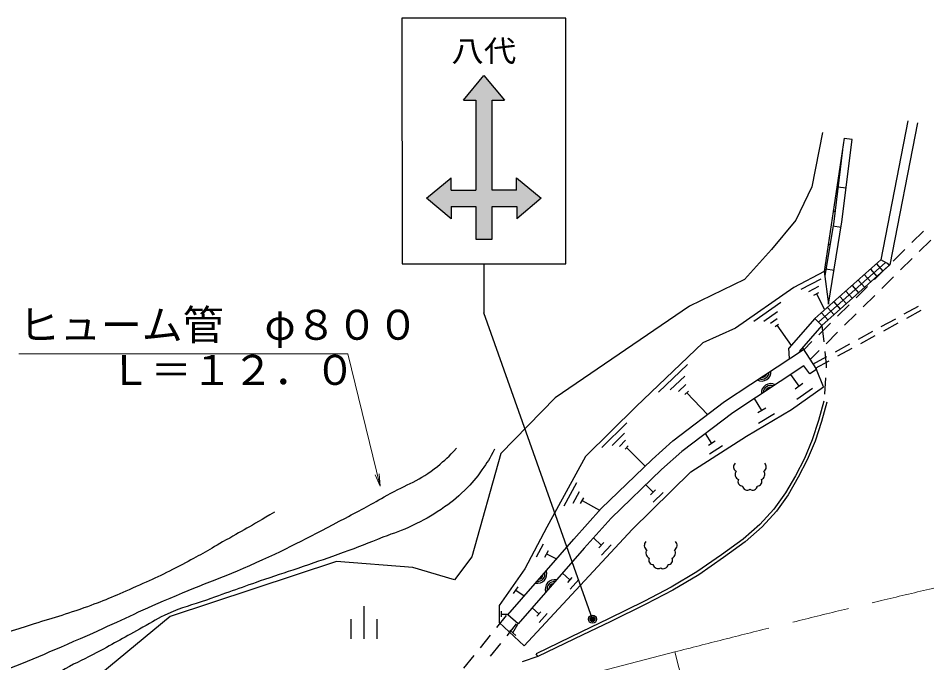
# Model space of a CAD drawing. Units: millimetres, scale not verified. Extents: x 40000 to 680000, y 20000 to 380000.
# Drawn here: x 155070 to 210558, y 281374 to 320758 of the extents above; entities that cross this region are included whole.
import ezdxf
from ezdxf.enums import TextEntityAlignment as Align

# ---------------------------------------------------------------- set-up
doc = ezdxf.new("R2010")
doc.units = ezdxf.units.MM
doc.header["$LTSCALE"] = 1000
doc.header["$PDMODE"] = 32
doc.header["$PDSIZE"] = 500
doc.linetypes.add('CHAIN', pattern=[18.5, 12, -1.5, 3.5, -1.5])
for name, color, linetype, lineweight in [('M-BGD', 7, 'Continuous', 25), ('M-BMK', 2, 'CHAIN', 13), ('M-STR-HTXT', 7, 'Continuous', 13), ('M-STR-STRC', 7, 'Continuous', 25)]:
    doc.layers.add(name, color=color, linetype=linetype, lineweight=lineweight)
doc.styles.add('ＭＳ ゴシック', font='')
doc.styles.get('ＭＳ ゴシック').set_extended_font_data('MS Gothic')

# ---------------------------------------------------------------- blocks, each defined once
blk = doc.blocks.new('open_arrow')
at = {"color": 0, "linetype": 'Continuous', "lineweight": -2}
blk.add_lwpolyline([(7.5, 1.25), (0, 0), (7.5, -1.25)], dxfattribs=at)

msp = doc.modelspace()

# ---------------------------------------------------------------- hatches: boundary and pattern name
at = {"layer": 'M-STR-STRC'}
msp.add_hatch(color=256, dxfattribs=at).paths.add_polyline_path([(184013, 307256), (184012, 309256), (185512, 309257), (185512, 308507), (187012, 309758), (185511, 311007), (185511, 310257), (184011, 310256), (184008, 315756), (184758, 315756), (183508, 317256), (182258, 315755), (183008, 315755), (183011, 310255), (181511, 310255), (181511, 311005), (180012, 309754), (181512, 308505), (181512, 309255), (183012, 309255), (183013, 307255)])

# ---------------------------------------------------------------- linework, layer by layer
at = {"layer": 'M-BGD'}
for p, q in [((209394, 314478), (207752, 305997)), ((205995, 313350), (205517, 313409)), ((205414, 312721), (204876, 308343)), ((205316, 311922), (205295, 311925)), ((205629, 310372), (205133, 310433)), ((204950, 308945), (204850, 308957)), ((204874, 308343), (204332, 305016)), ((205319, 307962), (204825, 308043)), ((210354, 307752), (209644, 307048)), ((204641, 306913), (204547, 306928)), ((210795, 307203), (210085, 306499)), ((209218, 306625), (208507, 305922)), ((207752, 305997), (203727, 302401)), ((208027, 305840), (203940, 302189)), ((207482, 305755), (207882, 305308)), ((208303, 305684), (207752, 305997)), ((208127, 305784), (208255, 305641)), ((209659, 306077), (208948, 305373)), ((204893, 305352), (204400, 305432)), ((207109, 305422), (207509, 304975)), ((208081, 305499), (207371, 304795)), ((202893, 304210), (204115, 304841)), ((206363, 304756), (206763, 304309)), ((206736, 305089), (207136, 304642)), ((208522, 304951), (207812, 304247)), ((203356, 304063), (203967, 304378)), ((205618, 304090), (206018, 303642)), ((205991, 304423), (206390, 303975)), ((206945, 304373), (206234, 303669)), ((203666, 303836), (203972, 303994)), ((203819, 303915), (204292, 302999)), ((205245, 303757), (205645, 303309)), ((207386, 303825), (206675, 303121)), ((200002, 302243), (201653, 303398)), ((204499, 303090), (204899, 302643)), ((204872, 303423), (205272, 302976)), ((205808, 303247), (205098, 302543)), ((209183, 302687), (210060, 303168)), ((200608, 302256), (201433, 302834)), ((204126, 302757), (204526, 302310)), ((206249, 302698), (205539, 301995)), ((209337, 302429), (210214, 302910)), ((201006, 302126), (201419, 302415)), ((201302, 301923), (201509, 302067)), ((201405, 301995), (202272, 300757)), ((203727, 302401), (202139, 300607)), ((204153, 301977), (203727, 302401)), ((204672, 302121), (203961, 301417)), ((207780, 301917), (208657, 302398)), ((207934, 301660), (208811, 302140)), ((205113, 301572), (204402, 300868)), ((206377, 301148), (207254, 301629)), ((206531, 300890), (207408, 301371)), ((203535, 300995), (203038, 300502)), ((204974, 300378), (205851, 300859)), ((202182, 299965), (202139, 300607)), ((203976, 300446), (203427, 299902)), ((205128, 300121), (206005, 300602)), ((203606, 299628), (204448, 300090)), ((203770, 299375), (204602, 299832)), ((194166, 297916), (195939, 299602)), ((204247, 298245), (203821, 299296)), ((194890, 298042), (195777, 298885)), ((202755, 298271), (202244, 298988)), ((195393, 297958), (195836, 298379)), ((195785, 297768), (196006, 297978)), ((202994, 298441), (202516, 298100)), ((203574, 298134), (202618, 297452)), ((195895, 297873), (197160, 296543)), ((200476, 296789), (200035, 297530)), ((200723, 296936), (200229, 296641)), ((201264, 296589), (200276, 296000)), ((190712, 294536), (192230, 296043)), ((191342, 294660), (192102, 295413)), ((197428, 294783), (197043, 295385)), ((191783, 294595), (192163, 294972)), ((197629, 294912), (197228, 294655)), ((192129, 294436), (192319, 294624)), ((192224, 294530), (193354, 293391)), ((198087, 294639), (197284, 294125)), ((188403, 290962), (189187, 292387)), ((193845, 291794), (193396, 292250)), ((193997, 291944), (193693, 291645)), ((188955, 291122), (189347, 291834)), ((189409, 291104), (189605, 291460)), ((194448, 291790), (193841, 291191)), ((189507, 291282), (190575, 290694)), ((186732, 287849), (187153, 288650)), ((190677, 288559), (190201, 289001)), ((190825, 288717), (190529, 288400)), ((191290, 288581), (190699, 287946)), ((187238, 287839), (187448, 288239)), ((187343, 288039), (187944, 287724)), ((188748, 286437), (188307, 286847)), ((188885, 286584), (188612, 286290)), ((189316, 286457), (188769, 285869)), ((185324, 285617), (185609, 286022)), ((185466, 285819), (185973, 285464)), ((176180, 284845), (176181, 282845)), ((186866, 284359), (186464, 284733)), ((184299, 283534), (184886, 284261)), ((184578, 284182), (184575, 284527)), ((184577, 284354), (185008, 284357)), ((185606, 283750), (184966, 284309)), ((186991, 284493), (186741, 284225)), ((187383, 284378), (186885, 283842)), ((175381, 284045), (175381, 282845)), ((176981, 284046), (176981, 282846)), ((184922, 283032), (185508, 283759)), ((185285, 283209), (185588, 283745)), ((183295, 282288), (183923, 283067)), ((185465, 283042), (185104, 283377)), ((183918, 281786), (184545, 282565)), ((186795, 281753), (186708, 281933)), ((182290, 281043), (182918, 281821))]:
    msp.add_line(p, q, dxfattribs=at)
for points in [[(209983, 314364), (208303, 305684), (204153, 301977), (202754, 300397)], [(204186, 313771), (203535, 310462), (202552, 308411), (201083, 306624), (199427, 304784), (196061, 303164), (187856, 297570), (184549, 294156), (182774, 287852)], [(205519, 313419), (204299, 305273), (204555, 303278)], [(204555, 303278), (205376, 308313), (205995, 313350)], [(204299, 305273), (202434, 304311), (198877, 301821), (196889, 300921), (192802, 297033), (189717, 293972), (187347, 289666), (186006, 287111), (184436, 284873), (184443, 283834), (185970, 282418)], [(184966, 284309), (189001, 288936), (190670, 290800), (193781, 293803), (195049, 294934), (198212, 297345), (203025, 300522)], [(202964, 300617), (203821, 299296), (203423, 299028), (203049, 299519), (198704, 296651), (195590, 294278), (194359, 293180), (191283, 290210), (189638, 288373), (185606, 283750)], [(185970, 282418), (192570, 289517), (196140, 293037), (199554, 295221), (202293, 296852), (204247, 298245)], [(204264, 297350), (203943, 296182), (203558, 294993), (203079, 293861), (202535, 292804), (201923, 291750), (201213, 290769), (200368, 289820), (199347, 288924), (198024, 287966), (196519, 286925), (194953, 285992), (193315, 285142), (191128, 284063), (189472, 283262), (186708, 281933)], [(204457, 297297), (204134, 296124), (203746, 294923), (203260, 293776), (202711, 292708), (202091, 291641), (201369, 290643), (200509, 289678), (199472, 288768), (198140, 287803), (196628, 286757), (195050, 285817), (193406, 284963), (191216, 283884), (189559, 283082), (186795, 281753)], [(182774, 287852), (181709, 286443), (179175, 287189), (174514, 287558), (164352, 284197), (160123, 280706), (157205, 275152)]]:
    msp.add_lwpolyline(points, dxfattribs=at)
for centre, radius, start, end in [((200472, 299156), 567, 241.4988, 5.3538), ((200472, 299156), 453, 249.4582, 357.3944), ((200472, 299156), 340, 265.0835, 341.769), ((201023, 297863), 567, 61.4988, 185.3538), ((201023, 297863), 453, 69.4582, 177.3944), ((201023, 297863), 340, 85.0835, 161.769), ((199071, 293344), 316, 132.9768, 238.5071), ((200441, 293344), 316, 301.5556, 47.0859), ((199191, 292888), 341, 146.7608, 246.7003), ((200321, 292888), 341, 293.3623, 33.3018), ((199301, 292450), 275, 153.0005, 271.0729), ((200211, 292450), 275, 268.9897, 27.0622), ((199593, 292214), 290, 187.8283, 304.3094), ((199922, 292210), 287, 234.9576, 353.0301), ((193621, 288546), 316, 132.9768, 238.5071), ((194991, 288546), 316, 301.5556, 47.0859), ((193741, 288090), 341, 146.7608, 246.7003), ((194871, 288090), 341, 293.3623, 33.3018), ((193851, 287652), 275, 153.0005, 271.0729), ((194761, 287652), 275, 268.9897, 27.0622), ((186783, 286798), 567, 256.9809, 20.836), ((186783, 286798), 453, 264.9403, 12.8766), ((194143, 287416), 290, 187.8283, 304.3094), ((194471, 287412), 287, 234.9576, 353.0301), ((186783, 286798), 340, 280.5657, 357.2512), ((187823, 285886), 567, 76.9809, 200.836), ((187823, 285886), 453, 84.9403, 192.8766), ((187823, 285886), 340, 100.5657, 177.2512)]:
    msp.add_arc(centre, radius, start, end, dxfattribs=at)
for points, knots in [([(267946, 295035), (266265, 294044), (265823, 293782), (264483, 292944), (263043, 292043), (262290, 291453), (260837, 290571), (257928, 288804), (256246, 287898), (253240, 286302), (250761, 284987), (249378, 284224), (246792, 283135), (244508, 282172), (243147, 281842), (240822, 280982), (238396, 280085), (237069, 279498), (234631, 278634), (231703, 277596), (229975, 277271), (227058, 276201), (225555, 275648), (224711, 275335), (223253, 274672), (221263, 273767), (220065, 273394), (218225, 272213), (216680, 271222), (215630, 270810), (214469, 269388), (212660, 267172), (211751, 265748), (210798, 263051), (210244, 261487), (210046, 260825), (209721, 258941)], [0, 0, 0, 0, 1, 1, 1, 2, 2, 2, 3, 3, 3, 4, 4, 4, 5, 5, 5, 6, 6, 6, 7, 7, 7, 8, 8, 8, 9, 9, 9, 10, 10, 10, 11, 11, 11, 12, 12, 12, 12]), ([(79041, 258087), (79269, 258101), (79486, 258117), (79777, 258132), (80620, 258175), (81095, 258170), (81937, 258236), (82834, 258307), (83342, 258331), (84227, 258497), (84959, 258635), (85353, 258789), (86083, 258932), (88100, 259325), (89266, 259315), (91295, 259639), (92428, 259821), (93061, 259928), (94188, 260145), (95399, 260378), (96074, 260523), (97281, 260776), (98328, 260996), (98921, 261090), (99959, 261349), (101542, 261744), (102414, 262025), (103966, 262529), (106688, 263413), (108238, 263865), (110864, 265004), (112897, 265885), (113933, 266596), (115914, 267588), (117082, 268172), (117733, 268509), (118919, 269055), (120849, 269944), (121963, 270367), (123929, 271171), (125766, 271924), (126805, 272320), (128663, 273020), (130877, 273853), (132112, 274339), (134362, 275070), (136098, 275635), (137082, 275920), (138853, 276364), (140576, 276796), (141567, 276930), (143290, 277364), (144535, 277677), (145234, 277852), (146458, 278241), (147828, 278675), (148571, 278992), (149931, 279458), (151251, 279911), (152017, 280091), (153324, 280581), (155686, 281468), (156983, 282037), (159294, 283049), (161122, 283850), (162115, 284366), (163945, 285162), (166140, 286116), (167428, 286516), (169611, 287499), (171778, 288475), (172947, 289117), (175052, 290221), (176059, 290749), (176618, 291055), (177608, 291616), (178808, 292295), (179608, 292495), (180667, 293377), (181152, 293781), (181348, 293942), (181846, 294483)], [0, 0, 0, 0, 1, 1, 1, 2, 2, 2, 3, 3, 3, 4, 4, 4, 5, 5, 5, 6, 6, 6, 7, 7, 7, 8, 8, 8, 9, 9, 9, 10, 10, 10, 11, 11, 11, 12, 12, 12, 13, 13, 13, 14, 14, 14, 15, 15, 15, 16, 16, 16, 17, 17, 17, 18, 18, 18, 19, 19, 19, 20, 20, 20, 21, 21, 21, 22, 22, 22, 23, 23, 23, 24, 24, 24, 25, 25, 25, 26, 26, 26, 27, 27, 27, 27]), ([(184167, 294430), (183838, 293821), (183731, 293630), (183392, 293156), (183023, 292641), (182793, 292365), (182338, 291924), (181817, 291419), (181500, 291156), (180900, 290747), (180248, 290304), (179851, 290100), (179143, 289754), (178464, 289424), (178048, 289319), (177345, 289044), (176400, 288675), (175876, 288455), (174923, 288107), (173969, 287758), (173427, 287583), (172466, 287254), (171544, 286939), (171022, 286780), (170102, 286462), (168720, 285983), (167952, 285698), (166574, 285210), (165650, 284884), (165101, 284779), (164208, 284377), (163589, 284098), (163278, 283870), (162683, 283544), (161587, 282943), (160981, 282592), (159880, 282002), (159130, 281601), (158683, 281427), (157941, 281012), (156991, 280480), (156467, 280166), (155556, 279569), (154474, 278861), (153788, 278554), (152847, 277668), (152245, 277101), (152045, 276658), (151537, 276005), (151132, 275485), (150948, 275158), (150510, 274664), (150091, 274193), (149836, 273943), (149347, 273546), (148623, 272957), (148147, 272717), (147341, 272246), (146789, 271923), (146599, 271817), (145907, 271456)], [0, 0, 0, 0, 1, 1, 1, 2, 2, 2, 3, 3, 3, 4, 4, 4, 5, 5, 5, 6, 6, 6, 7, 7, 7, 8, 8, 8, 9, 9, 9, 10, 10, 10, 11, 11, 11, 12, 12, 12, 13, 13, 13, 14, 14, 14, 15, 15, 15, 16, 16, 16, 17, 17, 17, 18, 18, 18, 19, 19, 19, 20, 20, 20, 20]), ([(170715, 290576), (169185, 289686), (168796, 289457), (167557, 288756), (166605, 288217), (166083, 287894), (165113, 287389), (163939, 286777), (163263, 286469), (162053, 285931), (160910, 285423), (160264, 285146), (159085, 284726), (157720, 284240), (156929, 284046), (155551, 283599), (153176, 282829), (151868, 282330), (149482, 281593), (147136, 280868), (145777, 280610), (143443, 279847), (142314, 279478), (141698, 279222), (140576, 278829), (138525, 278110), (137375, 277710), (135312, 277024), (133760, 276508), (132898, 276187), (131318, 275763), (129279, 275217), (128107, 275030), (126033, 274640), (123992, 274256), (122838, 274101), (120787, 273775), (119336, 273543), (118514, 273466), (117068, 273202), (115726, 272958), (114976, 272810), (113650, 272489), (111415, 271947), (110205, 271476), (107959, 270981), (106884, 270745), (106269, 270665), (105175, 270540), (103989, 270403), (103317, 270357), (102123, 270373), (100854, 270390), (100158, 270641), (98890, 270700), (98169, 270733), (97761, 270740), (97044, 270660), (96586, 270609), (96322, 270573), (95892, 270407), (95364, 270202), (95110, 269990), (94648, 269664), (93740, 269022), (93326, 268541), (92509, 267786), (91389, 266750), (90822, 266106), (89714, 265057), (89068, 264445), (88738, 264062), (88029, 263524), (87214, 262906), (86696, 262637), (85785, 262172), (84709, 261624), (84107, 261296), (82964, 260904), (81486, 260396), (80488, 260125), (79172, 259908)], [0, 0, 0, 0, 1, 1, 1, 2, 2, 2, 3, 3, 3, 4, 4, 4, 5, 5, 5, 6, 6, 6, 7, 7, 7, 8, 8, 8, 9, 9, 9, 10, 10, 10, 11, 11, 11, 12, 12, 12, 13, 13, 13, 14, 14, 14, 15, 15, 15, 16, 16, 16, 17, 17, 17, 18, 18, 18, 19, 19, 19, 20, 20, 20, 21, 21, 21, 22, 22, 22, 23, 23, 23, 24, 24, 24, 25, 25, 25, 26, 26, 26, 27, 27, 27, 27])]:
    msp.add_open_spline(points, degree=3, knots=knots, dxfattribs=at)
at = {"layer": 'M-BMK'}
msp.add_lwpolyline([(195172, 282037), (176201, 277134), (100756, 257637)], dxfattribs=at)
msp.add_arc((381833, -440233), 746000, 102.61461, 104.49024, dxfattribs=at)
at = {"layer": 'M-STR-HTXT'}
msp.add_line((195172, 282037), (202679, 252992), dxfattribs=at)
msp.add_lwpolyline([(177179, 292162), (175193, 300260), (155115, 300249)], dxfattribs=at)
at = {"layer": 'M-STR-STRC'}
for p, q in [((182258, 315755), (183508, 317256)), ((183508, 317256), (184758, 315756)), ((182258, 315755), (183008, 315755)), ((183008, 315755), (183011, 310255)), ((184011, 310256), (184008, 315756)), ((184008, 315756), (184758, 315756)), ((180012, 309754), (181511, 311005)), ((181511, 310255), (181511, 311005)), ((185511, 310257), (185511, 311007)), ((185511, 311007), (187012, 309758)), ((181511, 310255), (183011, 310255)), ((185511, 310257), (184011, 310256)), ((181512, 308505), (180012, 309754)), ((187012, 309758), (185512, 308507)), ((181512, 309255), (181512, 308505)), ((181512, 309255), (183012, 309255)), ((184012, 309256), (185512, 309257)), ((185512, 309257), (185512, 308507)), ((183514, 305756), (183516, 302756)), ((190142, 284038), (183516, 302756)), ((204153, 301977), (204261, 300982)), ((204325, 300386), (204415, 299561)), ((204415, 299561), (204404, 299391)), ((204368, 298792), (204308, 297794)), ((186795, 281753), (185849, 281429))]:
    msp.add_line(p, q, dxfattribs=at)
msp.add_lwpolyline([(178514, 305753), (188514, 305758), (188506, 320758), (178506, 320753)], close=True, dxfattribs=at)
msp.add_lwpolyline([(183012, 309255), (183013, 307255), (184013, 307256), (184012, 309256)], dxfattribs=at)
for radius in [150, 120, 90, 60, 30, 20]:
    msp.add_circle((190142, 284038), radius, dxfattribs=at)
msp.add_point((190142, 284038), dxfattribs=at)

# ---------------------------------------------------------------- block references
at = {"layer": 'M-STR-HTXT', "xscale": 100, "yscale": 100, "rotation": 103.8}
msp.add_blockref('open_arrow', (177179, 292162), dxfattribs=at)

# ---------------------------------------------------------------- texts
at = {"layer": 'M-STR-HTXT', "style": 'ＭＳ ゴシック'}
for s, p in [('ヒューム管\u3000φ８００', (155115, 300549)), ('Ｌ＝１２．０', (160661, 297797))]:
    msp.add_text(s, height=1833, rotation=0.031, dxfattribs=at).set_placement(p, align=Align.BOTTOM_LEFT)
at = {"layer": 'M-STR-STRC', "style": 'ＭＳ ゴシック', "width": 1.1}
msp.add_text('八代', height=1320, rotation=0.031, dxfattribs=at).set_placement((183507, 318756), align=Align.MIDDLE_CENTER)

doc.saveas('drawing.dxf')
